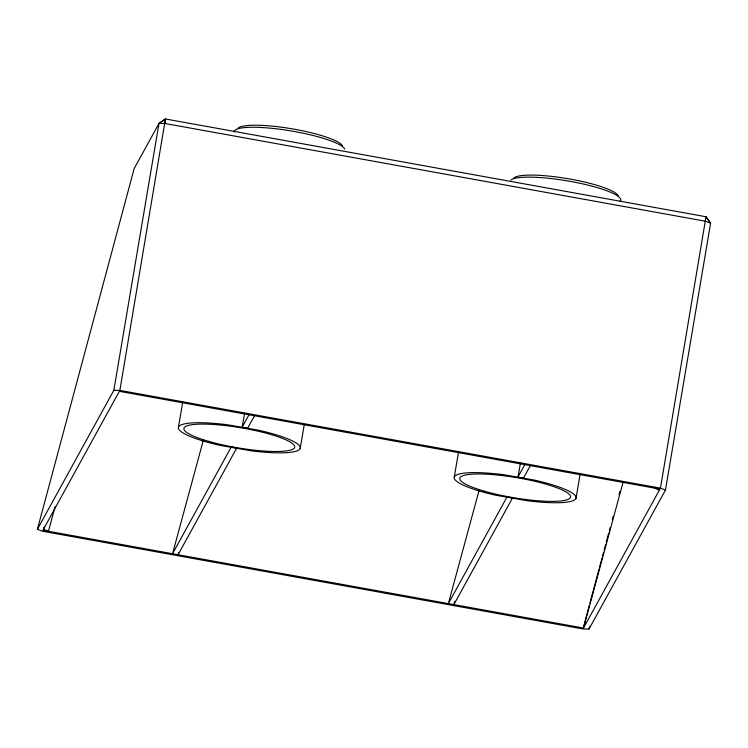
<?xml version="1.0" encoding="UTF-8"?>
<svg xmlns="http://www.w3.org/2000/svg" width="748" height="748" viewBox="0 0 748 748"><rect width="100%" height="100%" fill="white"/><g stroke="black" fill="none" stroke-linecap="round" stroke-linejoin="round"><path stroke-width="1.12" d="M706.009 216.752L710.6 223.194L705.598 221.258L165.009 123.495L165.42 118.96L706.009 216.752L710.6 223.194L665.458 490.09L589.022 629.04L582.991 628.984L42.402 531.22L37.4 529.285L134.191 168.506L158.978 123.439L165.42 118.96L119.867 390.391L113.836 390.325L37.4 529.285M706.009 216.724L660.456 488.145L665.458 490.09M113.836 390.325L158.978 123.439L165.42 118.988M304.296 424.359L300.219 448.463A61.832 11.164 9.6 0 1 251.393 450.857L219.884 445.341A61.832 11.164 9.6 0 1 178.473 427.136L182.746 401.882M242.259 426.996L244.587 413.223M580.102 474.232L576.025 498.346A61.832 11.164 9.6 0 1 527.2 500.739L495.69 495.223A61.832 11.164 9.6 0 1 454.288 477.018L458.561 451.764M518.065 476.878L520.402 463.096M583.898 625.599L589.34 605.31M589.948 603.047L599.017 569.228M599.625 566.975L602.047 557.952M602.645 555.699L603.552 552.314M604.16 550.06L605.674 544.422M606.282 542.169L608.694 533.146M609.302 530.893L610.209 527.508M612.332 519.617L613.238 516.242M618.979 494.821L619.886 491.436M589.022 629.04L589.63 626.787M44.048 527.097L43.431 529.341L48.433 531.276L55.146 506.527M203.381 440.095L172.545 553.726L231.226 447.052L236.742 448.052L178.061 554.726L178.679 552.473M479.197 489.977L448.361 603.599L507.041 496.934L512.558 497.925L453.877 604.599L454.793 601.224M583.505 628.04L659.942 489.089L119.353 391.326L42.916 530.285L583.505 628.04L623.196 481.787M248.981 414.766L242.071 427.332L247.588 428.333L254.498 415.766M524.797 464.648L517.887 477.205L523.404 478.206L530.313 465.649M158.978 123.439L165.009 123.495M119.867 390.391L660.456 488.145M654.425 488.089L659.427 490.024M238.163 128.076A53.36 9.631 9.6 0 1 292.206 128.834A53.36 9.631 9.6 0 1 342.444 145.925M234.152 131.919A56.165 10.135 9.6 0 1 287.026 130.274A56.165 10.135 9.6 0 1 344.735 149.058M300.219 448.463A61.832 11.164 9.6 0 0 258.817 430.259L227.308 424.742A61.832 11.164 9.6 0 0 178.473 427.136M513.979 177.949A53.36 9.631 9.6 0 1 568.022 178.707A53.36 9.631 9.6 0 1 618.25 195.808M510.791 180.146A56.165 10.135 9.6 0 1 574.885 182.26A56.165 10.135 9.6 0 1 619.942 201.521M576.025 498.346A61.832 11.164 9.6 0 0 534.624 480.141L503.114 474.615A61.832 11.164 9.6 0 0 454.288 477.018M208.673 441.348A56.165 10.135 9.6 0 0 294.637 447.491A56.165 10.135 9.6 0 0 214.723 424.565A56.165 10.135 9.6 0 0 208.673 441.348M484.489 491.221A56.165 10.135 9.6 0 0 570.453 497.364A56.165 10.135 9.6 0 0 490.538 474.447A56.165 10.135 9.6 0 0 484.489 491.221"/></g></svg>
